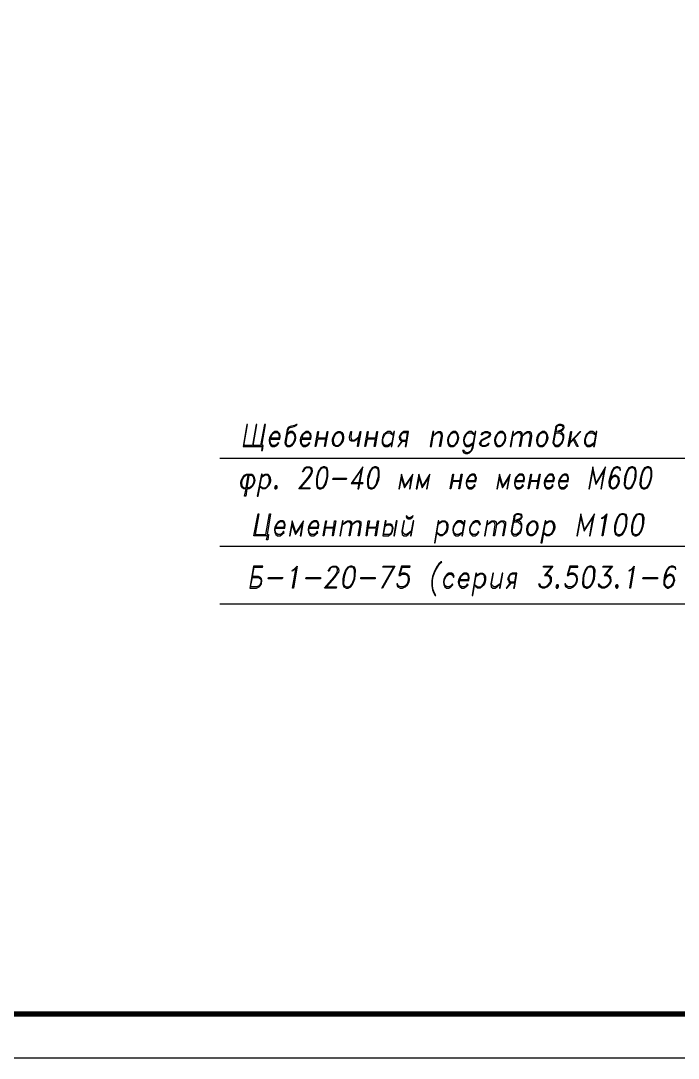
# Model space of a CAD drawing. Header units: millimetres. Extents: x 4241 to 6572, y 870 to 1291.
# Drawn here: x 5439.4 to 5513.9, y 870.7 to 988.3 of the extents above; entities that cross this region are included whole.
import ezdxf
from ezdxf.enums import TextEntityAlignment as Align

# ---------------------------------------------------------------- set-up
doc = ezdxf.new("R2010")
doc.units = ezdxf.units.MM
doc.layers.add('_Штамп_рамка', color=7, linetype='Continuous')
doc.layers.add('PDF _0', color=7, linetype='Continuous')
doc.styles.add('Romans_2.5', font='romans.shx', dxfattribs={"width": 0.75, "height": 2.5})

# ---------------------------------------------------------------- blocks, each defined once
blk = doc.blocks.new('*U779')
blk.add_lwpolyline([(0, 0), (0, 420), (1189, 420), (1189, 0), (0, 0)])
at = {"const_width": 0.6}
blk.add_lwpolyline([(20, 5), (20, 415), (1184, 415), (1184, 5), (20, 5)], dxfattribs=at)
at = {"style": 'Romans_2.5', "width": 0.75}
blk.add_attdef('ФОРМАТ', text='', height=2.5, dxfattribs=at).set_placement((1149, 2.5), align=Align.MIDDLE_LEFT)

msp = doc.modelspace()

# ---------------------------------------------------------------- linework, layer by layer
at = {"layer": 'PDF _0', "lineweight": 25}
for points in [[(5462.0137, 922.1792), (5532.4164, 922.1792), (5532.4164, 965.53), (5533.0091, 966.546), (5533.6018, 965.4877)], [(5469.7609, 942.0342), (5469.9726, 942.1612), (5470.4383, 942.2882), (5470.65, 942.3728), (5470.777, 942.4999), (5470.6923, 942.4999), (5470.4806, 942.3728), (5469.9726, 942.2882), (5469.7609, 942.1612), (5469.6339, 941.9072), (5469.3799, 940.4678), (5469.4222, 940.2561), (5469.5069, 940.1291), (5469.6763, 940.0021), (5469.9726, 940.0021), (5470.1843, 940.1291), (5470.3959, 940.3831), (5470.5653, 940.7218), (5470.6076, 940.9758), (5470.5653, 941.3145), (5470.4383, 941.5685), (5470.2689, 941.6955), (5469.9726, 941.6955), (5469.7609, 941.5685), (5469.6339, 941.4415), (5469.7186, 941.7802), (5469.8456, 942.1612)], [(5500.9193, 942.2882), (5500.6653, 942.3728), (5500.369, 942.3728), (5500.0303, 942.1612)], [(5500.1573, 942.2882), (5500.0726, 941.6955), (5500.369, 941.7802), (5500.6653, 941.9072), (5501.004, 942.1612)], [(5500.877, 942.0342), (5500.9193, 942.1612), (5500.8347, 942.3728)], [(5492.283, 940.1291), (5492.41, 940.3831), (5492.4947, 940.3831), (5492.3677, 940.1291), (5492.0714, 940.0021), (5491.775, 940.0021), (5491.521, 940.1291), (5491.4363, 940.3831), (5491.4787, 940.4678), (5491.6057, 940.7218), (5491.8174, 940.8488), (5492.3254, 941.1028), (5492.537, 941.1875)], [(5491.8597, 941.5685), (5491.6903, 941.3145), (5491.6057, 941.3145), (5491.7327, 941.5685), (5492.0714, 941.6955), (5492.3254, 941.6955), (5492.6217, 941.5685), (5492.664, 941.3145), (5492.537, 941.1028), (5492.3254, 940.9758), (5491.8174, 940.7218), (5491.6057, 940.5948)], [(5492.5794, 941.4415), (5492.3254, 941.5685), (5492.029, 941.5685), (5491.7327, 941.4415)], [(5492.41, 941.1028), (5492.5794, 941.3145), (5492.4947, 941.5685)], [(5502.1047, 940.9758), (5502.6127, 940.0021), (5502.4434, 940.0021), (5502.02, 940.8488)], [(5491.521, 940.2561), (5491.775, 940.1291), (5492.0714, 940.1291), (5492.3677, 940.2561)], [(5491.6903, 940.7218), (5491.5633, 940.4678), (5491.5633, 940.3831), (5491.6057, 940.1291)], [(5462.0137, 938.6897), (5532.4164, 938.6897)], [(5471.0733, 935.3029), (5472.2163, 935.3029), (5472.2163, 935.2183), (5470.9463, 935.2183), (5471.9623, 936.4036), (5472.2163, 936.7423), (5472.3433, 936.9963), (5472.3857, 937.208), (5472.3433, 937.462), (5472.174, 937.589), (5471.8353, 937.589), (5471.6237, 937.462), (5471.4966, 937.208), (5471.4543, 937.1233), (5471.3696, 937.1233), (5471.412, 937.208), (5471.539, 937.462), (5471.6237, 937.589), (5471.8353, 937.716), (5472.2163, 937.716), (5472.3433, 937.589), (5472.428, 937.462), (5472.4703, 937.208), (5472.428, 936.9963), (5472.301, 936.7423), (5472.047, 936.4036), (5471.031, 935.2183)], [(5473.5287, 937.589), (5473.2747, 937.208), (5473.063, 936.6153), (5473.0207, 936.2766), (5473.0207, 935.684), (5473.1054, 935.3029)], [(5474.1214, 937.462), (5473.8674, 937.589), (5473.6981, 937.589), (5473.4017, 937.462)], [(5473.6557, 935.3029), (5473.9097, 935.684), (5474.0791, 936.2766), (5474.1637, 936.6153), (5474.1637, 937.208), (5474.0367, 937.589)], [(5476.9578, 935.811), (5478.0162, 937.335), (5477.6352, 935.2183), (5477.7622, 935.2183), (5478.1855, 937.716), (5476.8732, 935.811), (5478.1855, 935.811), (5478.2279, 935.8956), (5476.9578, 935.8956)], [(5479.3286, 937.589), (5479.0746, 937.208), (5478.9052, 936.6153), (5478.8206, 936.2766), (5478.8206, 935.684), (5478.9052, 935.3029)], [(5479.9213, 937.462), (5479.6673, 937.589), (5479.4979, 937.589), (5479.2016, 937.462)], [(5479.4556, 935.3029), (5479.7096, 935.684), (5479.8789, 936.2766), (5479.9636, 936.6153), (5479.9636, 937.208), (5479.8789, 937.589)], [(5507.2696, 937.589), (5507.3119, 937.335), (5507.3966, 937.335), (5507.3542, 937.589), (5507.1002, 937.716), (5506.9309, 937.716), (5506.6345, 937.589), (5506.4229, 937.208), (5506.2112, 936.6153), (5506.0842, 936.0226), (5506.1265, 935.5569), (5506.2535, 935.3029), (5506.5075, 935.2183), (5506.5922, 935.2183), (5506.8885, 935.3029), (5507.1002, 935.5569), (5507.2272, 935.8956), (5507.2696, 936.0226), (5507.2272, 936.4036), (5507.1002, 936.6153), (5506.8462, 936.7423), (5506.7615, 936.7423), (5506.4652, 936.6153), (5506.2535, 936.4036)], [(5506.7192, 937.589), (5506.5075, 937.208), (5506.2959, 936.6153), (5506.2112, 936.0226), (5506.2112, 935.5569), (5506.4229, 935.3029)], [(5507.3542, 937.462), (5507.1002, 937.589), (5506.9309, 937.589), (5506.6345, 937.462)], [(5508.4126, 937.589), (5508.2009, 937.208), (5507.9892, 936.6153), (5507.9469, 936.2766), (5507.9046, 935.684), (5508.0316, 935.3029)], [(5509.0476, 937.462), (5508.7936, 937.589), (5508.6243, 937.589), (5508.3279, 937.462)], [(5508.5819, 935.3029), (5508.7936, 935.684), (5509.0053, 936.2766), (5509.0476, 936.6153), (5509.09, 937.208), (5508.9629, 937.589)], [(5510.233, 937.589), (5509.979, 937.208), (5509.7673, 936.6153), (5509.725, 936.2766), (5509.6826, 935.684), (5509.8096, 935.3029)], [(5510.8257, 937.462), (5510.5717, 937.589), (5510.4023, 937.589), (5510.106, 937.462)], [(5510.36, 935.3029), (5510.614, 935.684), (5510.7833, 936.2766), (5510.868, 936.6153), (5510.868, 937.208), (5510.741, 937.589)], [(5507.1849, 936.1496), (5507.1002, 936.4883), (5506.8462, 936.6153), (5506.7615, 936.6153), (5506.4652, 936.4883), (5506.2112, 936.1496)], [(5506.6345, 936.6153), (5506.3382, 936.4036), (5506.2112, 936.0226)], [(5506.6769, 935.3029), (5507.0155, 935.5569), (5507.1426, 935.8956), (5507.1849, 936.0226), (5507.1426, 936.4036), (5506.9309, 936.6153)], [(5473.063, 935.4299), (5473.317, 935.3029), (5473.4864, 935.3029), (5473.7827, 935.4299)], [(5478.8629, 935.4299), (5479.1169, 935.3029), (5479.2863, 935.3029), (5479.5826, 935.4299)], [(5506.1688, 935.811), (5506.2535, 935.4299), (5506.5075, 935.3029), (5506.5922, 935.3029), (5506.8885, 935.4299), (5507.1426, 935.811)], [(5507.9469, 935.4299), (5508.2009, 935.3029), (5508.3703, 935.3029), (5508.6666, 935.4299)], [(5509.7673, 935.4299), (5509.979, 935.3029), (5510.1907, 935.3029), (5510.4447, 935.4299)], [(5496.1778, 932.1702), (5495.9238, 932.2972), (5495.6275, 932.2972), (5495.2888, 932.0432)], [(5495.4158, 932.1702), (5495.3311, 931.5775), (5495.6275, 931.7045), (5495.9238, 931.7891), (5496.2625, 932.0432)], [(5496.1355, 931.9162), (5496.1778, 932.0432), (5496.0932, 932.2972)], [(5507.3542, 932.2972), (5507.1002, 931.9162), (5506.8885, 931.3235), (5506.8462, 930.9848), (5506.8039, 930.3921), (5506.9309, 930.0111)], [(5507.9892, 932.1702), (5507.7352, 932.2972), (5507.5236, 932.2972), (5507.2272, 932.1702)], [(5507.5236, 930.0111), (5507.7776, 930.3921), (5507.9892, 930.9848), (5508.0316, 931.3235), (5508.0316, 931.9162), (5507.9046, 932.2972)], [(5509.2593, 932.2972), (5509.0053, 931.9162), (5508.7936, 931.3235), (5508.7513, 930.9848), (5508.7089, 930.3921), (5508.8359, 930.0111)], [(5509.8943, 932.1702), (5509.6403, 932.2972), (5509.4286, 932.2972), (5509.1323, 932.1702)], [(5509.4286, 930.0111), (5509.6826, 930.3921), (5509.8943, 930.9848), (5509.9366, 931.3235), (5509.9366, 931.9162), (5509.8096, 932.2972)], [(5506.8885, 930.1381), (5507.1426, 930.0111), (5507.3119, 930.0111), (5507.6506, 930.1381)], [(5508.7936, 930.1381), (5509.0476, 930.0111), (5509.217, 930.0111), (5509.5556, 930.1381)], [(5462.0137, 928.6987), (5532.4164, 928.6987)], [(5473.9944, 924.0842), (5475.2221, 924.0842), (5475.1798, 923.9572), (5473.8674, 923.9572), (5474.9258, 925.1426), (5475.1798, 925.5236), (5475.3068, 925.7353), (5475.3491, 925.9893), (5475.3068, 926.2433), (5475.1374, 926.328), (5474.7564, 926.328), (5474.5448, 926.2433), (5474.4177, 925.9893), (5474.3754, 925.8623), (5474.2907, 925.8623), (5474.3331, 925.9893), (5474.4601, 926.2433), (5474.5871, 926.328), (5474.7988, 926.455), (5475.1798, 926.455), (5475.3491, 926.328), (5475.3915, 926.2433), (5475.4761, 925.9893), (5475.4338, 925.7353), (5475.2644, 925.5236), (5475.0104, 925.1426), (5473.9521, 923.9572)], [(5476.5768, 926.328), (5476.3228, 925.9893), (5476.1111, 925.3966), (5476.0688, 925.0156), (5476.0265, 924.4229), (5476.1535, 924.0842)], [(5477.2118, 926.2433), (5476.9578, 926.328), (5476.7462, 926.328), (5476.4498, 926.2433)], [(5476.7462, 924.0842), (5477.0002, 924.4229), (5477.2118, 925.0156), (5477.2542, 925.3966), (5477.2542, 925.9893), (5477.1272, 926.328)], [(5481.6993, 926.328), (5480.4716, 926.328), (5480.514, 926.455), (5481.8263, 926.455), (5480.4293, 923.9572), (5480.3446, 923.9572), (5481.7417, 926.455)], [(5483.3081, 924.5499), (5483.054, 924.2112), (5482.7577, 924.0842), (5482.4614, 924.0842), (5482.2074, 924.2112), (5482.1227, 924.4229), (5482.038, 924.4229), (5482.0803, 924.2112), (5482.165, 924.0842), (5482.419, 923.9572), (5482.7154, 923.9572), (5483.0117, 924.0842), (5483.2657, 924.3382), (5483.4351, 924.6769), (5483.4774, 924.9309), (5483.4351, 925.2696), (5483.2657, 925.5236), (5483.0117, 925.6506), (5482.7154, 925.6506), (5482.419, 925.5236), (5482.673, 926.328), (5483.5197, 926.328), (5483.5621, 926.455), (5482.5884, 926.455), (5482.292, 925.3966), (5482.419, 925.3966), (5482.6307, 925.5236), (5483.0117, 925.5236), (5483.2657, 925.3966), (5483.3927, 925.0156)], [(5499.607, 926.328), (5498.6756, 926.328), (5498.6756, 926.455), (5499.734, 926.455), (5498.8873, 925.3966)], [(5499.6493, 926.455), (5498.8026, 925.3966), (5499.0566, 925.3966), (5499.3529, 925.2696), (5499.48, 924.9309)], [(5502.3587, 924.5499), (5502.1047, 924.2112), (5501.8084, 924.0842), (5501.512, 924.0842), (5501.258, 924.2112), (5501.1733, 924.4229), (5501.0887, 924.4229), (5501.131, 924.2112), (5501.2157, 924.0842), (5501.4697, 923.9572), (5501.766, 923.9572), (5502.0624, 924.0842), (5502.3164, 924.3382), (5502.4857, 924.6769), (5502.5281, 924.9309), (5502.4857, 925.2696), (5502.3164, 925.5236), (5502.0624, 925.6506), (5501.766, 925.6506), (5501.4697, 925.5236), (5501.7237, 926.328), (5502.5704, 926.328), (5502.5704, 926.455), (5501.639, 926.455), (5501.3427, 925.3966), (5501.4697, 925.3966), (5501.639, 925.5236), (5502.02, 925.5236), (5502.3164, 925.3966), (5502.4434, 925.0156)], [(5503.7134, 926.328), (5503.4594, 925.9893), (5503.2477, 925.3966), (5503.2054, 925.0156), (5503.2054, 924.4229), (5503.3324, 924.0842)], [(5504.3485, 926.2433), (5504.0944, 926.328), (5503.8828, 926.328), (5503.5864, 926.2433)], [(5503.8828, 924.0842), (5504.1368, 924.4229), (5504.3485, 925.0156), (5504.3908, 925.3966), (5504.3908, 925.9893), (5504.2638, 926.328)], [(5506.3805, 926.328), (5505.4068, 926.328), (5505.4492, 926.455), (5506.5075, 926.455), (5505.6185, 925.3966)], [(5506.3805, 926.455), (5505.5338, 925.3966), (5505.8302, 925.3966), (5506.0842, 925.2696), (5506.2112, 924.9309)], [(5513.5351, 926.328), (5513.5774, 926.1163), (5513.6621, 926.1163), (5513.6198, 926.328), (5513.3658, 926.455), (5513.1541, 926.455), (5512.8577, 926.328), (5512.6037, 925.9893), (5512.3921, 925.3966), (5512.3074, 924.8039), (5512.3074, 924.3382), (5512.4767, 924.0842), (5512.7307, 923.9572), (5512.8154, 923.9572), (5513.1118, 924.0842), (5513.3658, 924.3382), (5513.4928, 924.6769), (5513.5351, 924.8039), (5513.4928, 925.1426), (5513.3658, 925.3966), (5513.0694, 925.5236), (5512.9848, 925.5236), (5512.6884, 925.3966), (5512.4344, 925.1426)], [(5512.9424, 926.328), (5512.6884, 925.9893), (5512.4767, 925.3966), (5512.3921, 924.8039), (5512.3921, 924.3382), (5512.6461, 924.0842)], [(5513.5774, 926.2433), (5513.3234, 926.328), (5513.1541, 926.328), (5512.8154, 926.2433)], [(5483.0964, 925.5236), (5483.3504, 925.2696), (5483.3504, 924.9309), (5483.3081, 924.6769), (5483.1811, 924.3382), (5482.8424, 924.0842)], [(5498.8873, 925.5236), (5499.0989, 925.5236), (5499.3529, 925.3966), (5499.5223, 925.1426), (5499.5223, 924.8039), (5499.5223, 924.6769), (5499.3529, 924.3382), (5499.1413, 924.0842), (5498.8026, 923.9572), (5498.5486, 923.9572), (5498.2522, 924.0842), (5498.2099, 924.2112), (5498.1252, 924.4229), (5498.2522, 924.4229), (5498.2946, 924.2112), (5498.5486, 924.0842), (5498.8449, 924.0842), (5499.1413, 924.2112), (5499.3953, 924.5499)], [(5499.1836, 925.3966), (5499.3953, 925.1426), (5499.4376, 924.8039), (5499.4376, 924.6769), (5499.2683, 924.3382), (5498.9296, 924.0842)], [(5502.147, 925.5236), (5502.4011, 925.2696), (5502.4011, 924.9309), (5502.3587, 924.6769), (5502.2317, 924.3382), (5501.893, 924.0842)], [(5505.6608, 925.5236), (5505.8302, 925.5236), (5506.1265, 925.3966), (5506.2535, 925.1426), (5506.2959, 924.8039), (5506.2959, 924.6769), (5506.1265, 924.3382), (5505.8725, 924.0842), (5505.5762, 923.9572), (5505.2798, 923.9572), (5505.0258, 924.0842), (5504.9411, 924.2112), (5504.8988, 924.4229), (5504.9835, 924.4229), (5505.0681, 924.2112), (5505.3222, 924.0842), (5505.6185, 924.0842), (5505.9148, 924.2112), (5506.1688, 924.5499)], [(5505.9148, 925.3966), (5506.1688, 925.1426), (5506.2112, 924.8039), (5506.1688, 924.6769), (5506.0418, 924.3382), (5505.7032, 924.0842)], [(5512.3497, 924.5499), (5512.4767, 924.2112), (5512.7307, 924.0842), (5512.8577, 924.0842), (5513.1541, 924.2112), (5513.4081, 924.5499)], [(5513.4504, 924.9309), (5513.3234, 925.2696), (5513.0694, 925.3966), (5512.9848, 925.3966), (5512.6461, 925.2696), (5512.3921, 924.9309)], [(5512.8577, 925.3966), (5512.5614, 925.1426), (5512.3921, 924.8039)], [(5512.9424, 924.0842), (5513.2388, 924.3382), (5513.4081, 924.6769), (5513.4504, 924.8039), (5513.4081, 925.1426), (5513.1541, 925.3966)], [(5476.1111, 924.2112), (5476.3652, 924.0842), (5476.5345, 924.0842), (5476.8732, 924.2112)], [(5482.3767, 924.0842), (5482.1227, 924.3382)], [(5498.4639, 924.0842), (5498.2099, 924.3382)], [(5501.4274, 924.0842), (5501.1733, 924.3382)], [(5503.2477, 924.2112), (5503.5018, 924.0842), (5503.7134, 924.0842), (5504.0098, 924.2112)], [(5505.2375, 924.0842), (5504.9835, 924.3382)]]:
    msp.add_lwpolyline(points, dxfattribs=at)
for points in [[(5464.7231, 940.1291), (5465.1464, 942.4999), (5465.0618, 942.4999), (5464.6384, 940.0021), (5466.7975, 940.0021), (5466.7128, 939.5364), (5466.8398, 939.5364), (5466.9245, 940.1291), (5466.7552, 940.1291), (5467.1785, 942.4999), (5467.0515, 942.4999), (5466.6281, 940.1291), (5465.7815, 940.1291), (5466.2048, 942.4999), (5466.1201, 942.4999), (5465.6968, 940.1291)], [(5500.3266, 941.6955), (5500.6653, 941.7802), (5500.877, 941.9072), (5501.004, 942.1612), (5500.9617, 942.3728), (5500.6653, 942.4999), (5500.4113, 942.4999), (5500.1996, 942.3728), (5500.0726, 942.2882), (5499.734, 940.4678), (5499.8186, 940.2561), (5499.9033, 940.1291), (5500.0726, 940.0021), (5500.3266, 940.0021), (5500.5383, 940.1291), (5500.7923, 940.3831), (5500.9193, 940.7218), (5500.9617, 940.9758), (5500.9617, 941.3145), (5500.7923, 941.5685), (5500.623, 941.6955)], [(5467.7289, 940.8488), (5468.7872, 940.8488), (5468.8296, 941.1875), (5468.7872, 941.4415), (5468.7026, 941.5685), (5468.5332, 941.6955), (5468.2369, 941.6955), (5468.0252, 941.5685), (5467.8135, 941.3145), (5467.6442, 940.9758), (5467.6018, 940.7218), (5467.6442, 940.3831), (5467.7712, 940.1291), (5467.9405, 940.0021), (5468.2369, 940.0021), (5468.4485, 940.1291), (5468.7026, 940.3831), (5468.6179, 940.4678), (5468.4909, 940.2561), (5468.2792, 940.1291), (5467.9829, 940.1291), (5467.8135, 940.2561), (5467.7289, 940.3831), (5467.6865, 940.7218)], [(5468.7026, 940.9758), (5468.7449, 941.1875), (5468.7026, 941.4415), (5468.5332, 941.5685), (5468.2369, 941.5685), (5468.0252, 941.4415), (5467.8982, 941.3145), (5467.7289, 940.9758)], [(5469.6339, 941.3145), (5469.4646, 940.4678), (5469.5069, 940.2561), (5469.6763, 940.1291), (5469.9726, 940.1291), (5470.3113, 940.3831), (5470.4806, 940.7218), (5470.5229, 940.9758), (5470.4806, 941.3145), (5470.2266, 941.5685), (5469.9303, 941.5685)], [(5471.2426, 940.8488), (5472.301, 940.8488), (5472.3433, 941.1875), (5472.301, 941.4415), (5472.2163, 941.5685), (5472.047, 941.6955), (5471.793, 941.6955), (5471.5813, 941.5685), (5471.3273, 941.3145), (5471.158, 940.9758), (5471.1156, 940.7218), (5471.158, 940.3831), (5471.3273, 940.1291), (5471.4966, 940.0021), (5471.7507, 940.0021), (5471.9623, 940.1291), (5472.2163, 940.3831), (5472.1317, 940.4678), (5472.0047, 940.2561), (5471.793, 940.1291), (5471.4966, 940.1291), (5471.3273, 940.2561), (5471.2426, 940.3831), (5471.2426, 940.7218)], [(5472.2163, 940.9758), (5472.2587, 941.1875), (5472.2163, 941.4415), (5472.047, 941.5685), (5471.7507, 941.5685), (5471.539, 941.4415), (5471.412, 941.3145), (5471.285, 940.9758)], [(5472.8937, 940.0021), (5472.809, 940.0021), (5473.1054, 941.6955), (5473.19, 941.6955), (5473.063, 940.9758), (5474.0367, 940.9758), (5474.1637, 941.6955), (5474.2484, 941.6955), (5473.9521, 940.0021), (5473.8674, 940.0021), (5473.9944, 940.8488), (5473.063, 940.8488)], [(5475.3915, 941.5685), (5475.1798, 941.4415), (5475.0528, 941.3145), (5474.8834, 940.9758), (5474.8411, 940.7218), (5474.8834, 940.3831), (5474.9681, 940.2561), (5475.1374, 940.1291), (5475.3915, 940.1291), (5475.6031, 940.2561), (5475.7301, 940.3831), (5475.8995, 940.7218), (5475.9418, 940.9758), (5475.8995, 941.3145), (5475.8148, 941.4415), (5475.6455, 941.5685)], [(5477.7622, 941.1028), (5477.4235, 940.7218), (5477.2118, 940.5948), (5476.9155, 940.5948), (5476.7462, 940.7218), (5476.7038, 941.1028), (5476.8308, 941.6955), (5476.9155, 941.6955), (5476.8308, 941.1028), (5476.8732, 940.8488), (5477.0425, 940.7218), (5477.2118, 940.7218), (5477.4235, 940.8488), (5477.7622, 941.1028), (5477.8892, 941.6955), (5477.9739, 941.6955), (5477.6775, 940.0021), (5477.5929, 940.0021)], [(5478.5242, 940.0021), (5478.4396, 940.0021), (5478.7359, 941.6955), (5478.8206, 941.6955), (5478.6936, 940.9758), (5479.6673, 940.9758), (5479.7943, 941.6955), (5479.8789, 941.6955), (5479.5826, 940.0021), (5479.4979, 940.0021), (5479.6249, 940.8488), (5478.6936, 940.8488)], [(5481.4453, 940.3831), (5481.022, 940.1291), (5480.7256, 940.1291), (5480.5563, 940.2561), (5480.514, 940.3831), (5480.4716, 940.7218), (5480.514, 940.9758), (5480.6833, 941.3145), (5480.768, 941.4415), (5480.9796, 941.5685), (5481.276, 941.5685), (5481.6147, 941.3145), (5481.4877, 941.5685), (5481.3183, 941.6955), (5481.022, 941.6955), (5480.8103, 941.5685), (5480.5563, 941.3145), (5480.4293, 940.9758), (5480.387, 940.7218), (5480.387, 940.3831), (5480.5563, 940.1291), (5480.7256, 940.0021), (5481.022, 940.0021), (5481.2337, 940.1291)], [(5481.4877, 940.0021), (5481.784, 941.6955), (5481.6993, 941.6955), (5481.403, 940.0021)], [(5482.7154, 940.5948), (5483.0964, 940.5948), (5483.0117, 940.0021), (5483.0964, 940.0021), (5483.3927, 941.6955), (5482.8424, 941.6955), (5482.6307, 941.5685), (5482.5037, 941.4415), (5482.3767, 941.1875), (5482.3344, 941.1028), (5482.3767, 940.8488), (5482.4614, 940.7218), (5482.6307, 940.5948), (5482.165, 940.0021), (5482.2497, 940.0021)], [(5483.1387, 940.7218), (5483.2657, 941.5685), (5482.8, 941.5685), (5482.5884, 941.4415), (5482.4614, 941.1875), (5482.419, 941.1028), (5482.5037, 940.8488), (5482.673, 940.7218)], [(5485.9752, 940.0021), (5486.2292, 941.6955), (5486.1445, 941.6955), (5485.8481, 940.0021)], [(5486.9912, 940.0021), (5486.9065, 940.0021), (5487.1182, 941.1875), (5487.0759, 941.4415), (5486.9065, 941.5685), (5486.6948, 941.5685), (5486.4832, 941.4415), (5486.1868, 941.1875), (5486.5255, 941.5685), (5486.7372, 941.6955), (5486.9912, 941.6955), (5487.1605, 941.5685), (5487.2029, 941.1875)], [(5488.4306, 941.6955), (5488.2189, 941.5685), (5488.0072, 941.3145), (5487.8379, 940.9758), (5487.7955, 940.7218), (5487.8379, 940.3831), (5487.9649, 940.1291), (5488.1342, 940.0021), (5488.4306, 940.0021), (5488.6422, 940.1291), (5488.8963, 940.3831), (5489.0233, 940.7218), (5489.0656, 940.9758), (5489.0233, 941.3145), (5488.8963, 941.5685), (5488.7269, 941.6955)], [(5488.4306, 941.5685), (5488.2189, 941.4415), (5488.0919, 941.3145), (5487.9226, 940.9758), (5487.8802, 940.7218), (5487.9226, 940.3831), (5488.0072, 940.2561), (5488.1766, 940.1291), (5488.4729, 940.1291), (5488.6846, 940.2561), (5488.7692, 940.3831), (5488.9386, 940.7218), (5488.9809, 940.9758), (5488.9386, 941.3145), (5488.8539, 941.4415), (5488.6846, 941.5685)], [(5489.4889, 939.5364), (5489.6583, 939.2824), (5489.8276, 939.1977), (5490.0816, 939.1977), (5490.2933, 939.2824), (5490.5473, 939.5364), (5490.7166, 939.8751), (5491.013, 941.6955), (5490.9283, 941.6955), (5490.5896, 939.8751), (5490.4626, 939.5364), (5490.3356, 939.4094), (5490.124, 939.2824), (5489.9123, 939.2824), (5489.7429, 939.4094), (5489.7006, 939.5364)], [(5490.6743, 940.3831), (5490.251, 940.1291), (5489.997, 940.1291), (5489.8276, 940.2561), (5489.7429, 940.3831), (5489.7006, 940.7218), (5489.7429, 940.9758), (5489.9123, 941.3145), (5489.997, 941.4415), (5490.2086, 941.5685), (5490.505, 941.5685), (5490.8437, 941.3145), (5490.7166, 941.5685), (5490.5473, 941.6955), (5490.251, 941.6955), (5490.0393, 941.5685), (5489.7853, 941.3145), (5489.6583, 940.9758), (5489.6159, 940.7218), (5489.6583, 940.3831), (5489.7853, 940.1291), (5489.9546, 940.0021), (5490.251, 940.0021), (5490.4626, 940.1291)], [(5493.7648, 941.6955), (5493.5531, 941.5685), (5493.3414, 941.3145), (5493.1721, 940.9758), (5493.1297, 940.7218), (5493.1721, 940.3831), (5493.2991, 940.1291), (5493.4684, 940.0021), (5493.7648, 940.0021), (5493.9764, 940.1291), (5494.2304, 940.3831), (5494.3574, 940.7218), (5494.3998, 940.9758), (5494.3574, 941.3145), (5494.2304, 941.5685), (5494.0611, 941.6955)], [(5493.7648, 941.5685), (5493.5531, 941.4415), (5493.4261, 941.3145), (5493.2567, 940.9758), (5493.2144, 940.7218), (5493.2567, 940.3831), (5493.3414, 940.2561), (5493.5107, 940.1291), (5493.8071, 940.1291), (5494.0188, 940.2561), (5494.1034, 940.3831), (5494.2728, 940.7218), (5494.3151, 940.9758), (5494.2728, 941.3145), (5494.1881, 941.4415), (5494.0188, 941.5685)], [(5494.9925, 940.0021), (5495.2888, 941.6955), (5495.2041, 941.6955), (5494.9078, 940.0021)], [(5496.0508, 940.0021), (5495.9662, 940.0021), (5496.1778, 941.1875), (5496.0932, 941.4415), (5495.9238, 941.5685), (5495.7545, 941.5685), (5495.5428, 941.4415), (5495.2041, 941.1875), (5495.5428, 941.5685), (5495.7545, 941.6955), (5496.0508, 941.6955), (5496.2202, 941.5685), (5496.2625, 941.1875)], [(5497.1092, 940.0021), (5497.0245, 940.0021), (5497.1939, 941.1875), (5497.1515, 941.4415), (5496.9822, 941.5685), (5496.8129, 941.5685), (5496.6012, 941.4415), (5496.2625, 941.1875), (5496.6012, 941.5685), (5496.8129, 941.6955), (5497.1092, 941.6955), (5497.2785, 941.5685), (5497.3209, 941.1875)], [(5498.5486, 941.6955), (5498.3369, 941.5685), (5498.0829, 941.3145), (5497.9136, 940.9758), (5497.8712, 940.7218), (5497.9136, 940.3831), (5498.0829, 940.1291), (5498.2522, 940.0021), (5498.5486, 940.0021), (5498.7603, 940.1291), (5498.9719, 940.3831), (5499.1413, 940.7218), (5499.1836, 940.9758), (5499.1413, 941.3145), (5498.9719, 941.5685), (5498.8026, 941.6955)], [(5498.5063, 941.5685), (5498.2946, 941.4415), (5498.1676, 941.3145), (5498.0406, 940.9758), (5497.9982, 940.7218), (5497.9982, 940.3831), (5498.0829, 940.2561), (5498.2522, 940.1291), (5498.5486, 940.1291), (5498.7603, 940.2561), (5498.8873, 940.3831), (5499.0143, 940.7218), (5499.0566, 940.9758), (5499.0566, 941.3145), (5498.9719, 941.4415), (5498.8026, 941.5685)], [(5500.0303, 941.4415), (5500.115, 941.5685), (5500.496, 941.5685), (5500.6653, 941.4415), (5500.8347, 941.3145), (5500.877, 940.9758), (5500.8347, 940.7218), (5500.6653, 940.3831), (5500.369, 940.1291), (5500.0726, 940.1291), (5499.9033, 940.2561), (5499.861, 940.4678)], [(5501.639, 940.4678), (5502.8244, 941.6955), (5502.9091, 941.6955), (5501.639, 940.3831), (5501.5544, 940.0021), (5501.4697, 940.0021), (5501.766, 941.6955), (5501.8507, 941.6955)], [(5504.3908, 940.3831), (5503.9674, 940.1291), (5503.6711, 940.1291), (5503.5018, 940.2561), (5503.4594, 940.3831), (5503.4171, 940.7218), (5503.4594, 940.9758), (5503.6288, 941.3145), (5503.7134, 941.4415), (5503.9251, 941.5685), (5504.2214, 941.5685), (5504.5601, 941.3145), (5504.4331, 941.5685), (5504.2638, 941.6955), (5503.9674, 941.6955), (5503.7558, 941.5685), (5503.5018, 941.3145), (5503.3748, 940.9758), (5503.3324, 940.7218), (5503.3324, 940.3831), (5503.5018, 940.1291), (5503.6711, 940.0021), (5503.9674, 940.0021), (5504.1791, 940.1291)], [(5504.4331, 940.0021), (5504.7295, 941.6955), (5504.6448, 941.6955), (5504.3485, 940.0021)], [(5473.6981, 937.716), (5473.444, 937.589), (5473.19, 937.208), (5472.9784, 936.6153), (5472.936, 936.2766), (5472.936, 935.684), (5473.0207, 935.3029), (5473.2747, 935.2183), (5473.444, 935.2183), (5473.7404, 935.3029), (5473.9944, 935.684), (5474.1637, 936.2766), (5474.2484, 936.6153), (5474.2484, 937.208), (5474.1637, 937.589), (5473.9097, 937.716)], [(5479.5403, 937.716), (5479.2439, 937.589), (5478.9899, 937.208), (5478.7782, 936.6153), (5478.7359, 936.2766), (5478.7359, 935.684), (5478.8206, 935.3029), (5479.0746, 935.2183), (5479.2439, 935.2183), (5479.5403, 935.3029), (5479.7943, 935.684), (5480.0059, 936.2766), (5480.0483, 936.6153), (5480.0483, 937.208), (5479.9636, 937.589), (5479.7096, 937.716)], [(5505.1528, 935.2183), (5505.2375, 935.2183), (5505.7032, 937.716), (5504.6448, 935.8956), (5504.2638, 937.716), (5503.7981, 935.2183), (5503.8828, 935.2183), (5504.2638, 937.208), (5504.6025, 935.684), (5505.4915, 937.208)], [(5508.6243, 937.716), (5508.3279, 937.589), (5508.1163, 937.208), (5507.9046, 936.6153), (5507.8622, 936.2766), (5507.8199, 935.684), (5507.9469, 935.3029), (5508.2009, 935.2183), (5508.3703, 935.2183), (5508.6666, 935.3029), (5508.8783, 935.684), (5509.09, 936.2766), (5509.1746, 936.6153), (5509.1746, 937.208), (5509.0476, 937.589), (5508.7936, 937.716)], [(5510.4023, 937.716), (5510.106, 937.589), (5509.8943, 937.208), (5509.6826, 936.6153), (5509.6403, 936.2766), (5509.598, 935.684), (5509.725, 935.3029), (5509.979, 935.2183), (5510.1483, 935.2183), (5510.4447, 935.3029), (5510.6987, 935.684), (5510.868, 936.2766), (5510.9527, 936.6153), (5510.9527, 937.208), (5510.8257, 937.589), (5510.614, 937.716)], [(5465.3581, 936.8693), (5465.6121, 936.8693), (5465.7815, 936.7423), (5465.9085, 936.4883), (5465.9508, 936.1496), (5465.9085, 935.8956), (5465.7391, 935.5569), (5465.5274, 935.3029), (5465.3158, 935.2183), (5465.0618, 935.2183), (5464.9348, 934.3716), (5464.8078, 934.3716), (5464.9771, 935.2183), (5464.7231, 935.2183), (5464.5537, 935.3029), (5464.4267, 935.5569), (5464.3844, 935.8956), (5464.4267, 936.1496), (5464.5961, 936.4883), (5464.8078, 936.7423), (5465.0194, 936.8693)], [(5464.9771, 935.3029), (5465.2311, 936.7423), (5464.9771, 936.7423), (5464.6807, 936.4883), (5464.5114, 936.1496), (5464.4691, 935.8956), (5464.5114, 935.5569), (5464.7231, 935.3029)], [(5465.1041, 935.3029), (5465.3158, 936.7423), (5465.6121, 936.7423), (5465.8238, 936.4883), (5465.8661, 936.1496), (5465.8238, 935.8956), (5465.6544, 935.5569), (5465.3581, 935.3029)], [(5466.3318, 934.3716), (5466.7975, 936.8693), (5466.7128, 936.8693), (5466.2471, 934.3716)], [(5466.5435, 935.5569), (5466.8822, 935.3029), (5467.1362, 935.3029), (5467.3478, 935.4299), (5467.4325, 935.5569), (5467.6018, 935.8956), (5467.6442, 936.1496), (5467.6018, 936.4883), (5467.5595, 936.6153), (5467.3902, 936.7423), (5467.1362, 936.7423), (5466.7128, 936.4883), (5466.9245, 936.7423), (5467.1362, 936.8693), (5467.4325, 936.8693), (5467.5595, 936.7423), (5467.6865, 936.4883), (5467.7289, 936.1496), (5467.6865, 935.8956), (5467.5172, 935.5569), (5467.3055, 935.3029), (5467.1362, 935.2183), (5466.8398, 935.2183), (5466.7128, 935.3029)], [(5476.3228, 936.2766), (5474.7988, 936.2766), (5474.8411, 936.4036), (5476.3652, 936.4036)], [(5482.292, 935.2183), (5482.3767, 935.2183), (5482.5884, 936.4036), (5482.927, 935.3029), (5483.6467, 936.4036), (5483.4774, 935.2183), (5483.5621, 935.2183), (5483.8584, 936.8693), (5482.9694, 935.5569), (5482.5884, 936.8693)], [(5484.2394, 935.2183), (5484.3664, 935.2183), (5484.5781, 936.4036), (5484.9168, 935.3029), (5485.6365, 936.4036), (5485.4248, 935.2183), (5485.5095, 935.2183), (5485.8058, 936.8693), (5484.9591, 935.5569), (5484.5358, 936.8693)], [(5488.1766, 935.2183), (5488.0919, 935.2183), (5488.3882, 936.8693), (5488.4729, 936.8693), (5488.3459, 936.1496), (5489.2349, 936.1496), (5489.3619, 936.8693), (5489.4466, 936.8693), (5489.1503, 935.2183), (5489.0656, 935.2183), (5489.2349, 936.0226), (5488.3459, 936.0226)], [(5490.0393, 936.0226), (5491.013, 936.0226), (5491.0977, 936.4036), (5491.013, 936.6153), (5490.9707, 936.7423), (5490.8013, 936.8693), (5490.5473, 936.8693), (5490.3356, 936.7423), (5490.124, 936.4883), (5489.9546, 936.1496), (5489.9123, 935.8956), (5489.9546, 935.5569), (5490.0816, 935.3029), (5490.251, 935.2183), (5490.505, 935.2183), (5490.7166, 935.3029), (5490.9283, 935.5569), (5490.8437, 935.684), (5490.7166, 935.4299), (5490.5473, 935.3029), (5490.251, 935.3029), (5490.124, 935.4299), (5490.0393, 935.5569), (5489.997, 935.8956)], [(5490.9283, 936.1496), (5490.9707, 936.4036), (5490.9283, 936.6153), (5490.8013, 936.7423), (5490.505, 936.7423), (5490.3356, 936.6153), (5490.2086, 936.4883), (5490.0393, 936.1496)], [(5493.3837, 935.2183), (5493.4684, 935.2183), (5493.6801, 936.4036), (5494.0188, 935.3029), (5494.7385, 936.4036), (5494.5268, 935.2183), (5494.6114, 935.2183), (5494.9078, 936.8693), (5494.0611, 935.5569), (5493.6801, 936.8693)], [(5495.4581, 936.0226), (5496.4742, 936.0226), (5496.5165, 936.4036), (5496.4742, 936.6153), (5496.3895, 936.7423), (5496.2625, 936.8693), (5495.9662, 936.8693), (5495.7968, 936.7423), (5495.5428, 936.4883), (5495.4158, 936.1496), (5495.3735, 935.8956), (5495.4158, 935.5569), (5495.5428, 935.3029), (5495.6698, 935.2183), (5495.9662, 935.2183), (5496.1778, 935.3029), (5496.3895, 935.5569), (5496.3048, 935.684), (5496.1778, 935.4299), (5495.9662, 935.3029), (5495.7122, 935.3029), (5495.5428, 935.4299), (5495.5005, 935.5569), (5495.4581, 935.8956)], [(5496.3895, 936.1496), (5496.4318, 936.4036), (5496.3895, 936.6153), (5496.2202, 936.7423), (5495.9662, 936.7423), (5495.7545, 936.6153), (5495.6698, 936.4883), (5495.5005, 936.1496)], [(5497.0245, 935.2183), (5496.9399, 935.2183), (5497.2362, 936.8693), (5497.3209, 936.8693), (5497.1939, 936.1496), (5498.0829, 936.1496), (5498.2099, 936.8693), (5498.2946, 936.8693), (5497.9982, 935.2183), (5497.9136, 935.2183), (5498.0829, 936.0226), (5497.1939, 936.0226)], [(5498.8873, 936.0226), (5499.861, 936.0226), (5499.9033, 936.4036), (5499.861, 936.6153), (5499.8186, 936.7423), (5499.6493, 936.8693), (5499.3953, 936.8693), (5499.1836, 936.7423), (5498.9719, 936.4883), (5498.8026, 936.1496), (5498.7603, 935.8956), (5498.8026, 935.5569), (5498.9296, 935.3029), (5499.0989, 935.2183), (5499.3529, 935.2183), (5499.5646, 935.3029), (5499.7763, 935.5569), (5499.6916, 935.684), (5499.5646, 935.4299), (5499.3529, 935.3029), (5499.0989, 935.3029), (5498.9296, 935.4299), (5498.8873, 935.5569), (5498.8449, 935.8956)], [(5499.7763, 936.1496), (5499.8186, 936.4036), (5499.7763, 936.6153), (5499.607, 936.7423), (5499.3529, 936.7423), (5499.1413, 936.6153), (5499.0566, 936.4883), (5498.8873, 936.1496)], [(5500.496, 936.0226), (5501.4697, 936.0226), (5501.512, 936.4036), (5501.4697, 936.6153), (5501.4274, 936.7423), (5501.258, 936.8693), (5501.004, 936.8693), (5500.7923, 936.7423), (5500.5807, 936.4883), (5500.4113, 936.1496), (5500.369, 935.8956), (5500.4113, 935.5569), (5500.5383, 935.3029), (5500.7077, 935.2183), (5500.9617, 935.2183), (5501.1733, 935.3029), (5501.385, 935.5569), (5501.3003, 935.684), (5501.1733, 935.4299), (5500.9617, 935.3029), (5500.7077, 935.3029), (5500.5383, 935.4299), (5500.496, 935.5569), (5500.4537, 935.8956)], [(5501.385, 936.1496), (5501.4274, 936.4036), (5501.385, 936.6153), (5501.2157, 936.7423), (5500.9617, 936.7423), (5500.75, 936.6153), (5500.6653, 936.4883), (5500.496, 936.1496)], [(5468.3215, 935.5569), (5468.2369, 935.4299), (5468.1945, 935.3029), (5468.2792, 935.2183), (5468.3639, 935.2183), (5468.4909, 935.3029), (5468.4909, 935.4299), (5468.4485, 935.5569)], [(5468.3215, 935.4299), (5468.2792, 935.3029), (5468.4062, 935.3029), (5468.4062, 935.4299)], [(5467.3478, 930.0111), (5467.5172, 930.0111), (5467.4325, 929.4184), (5467.3055, 929.4184), (5467.3902, 929.8841), (5465.8661, 929.8841), (5466.3318, 932.3818), (5466.4165, 932.3818), (5465.9931, 930.0111), (5467.2208, 930.0111), (5467.6442, 932.3818), (5467.7289, 932.3818)], [(5468.3215, 930.7308), (5469.3799, 930.7308), (5469.4222, 931.1118), (5469.3799, 931.3235), (5469.2952, 931.4505), (5469.1259, 931.5775), (5468.8296, 931.5775), (5468.6179, 931.4505), (5468.4062, 931.1965), (5468.2369, 930.8578), (5468.1945, 930.6038), (5468.2369, 930.2651), (5468.3639, 930.0111), (5468.5332, 929.8841), (5468.8296, 929.8841), (5469.0412, 930.0111), (5469.2952, 930.2651), (5469.2106, 930.3921), (5469.0836, 930.1381), (5468.8719, 930.0111), (5468.5755, 930.0111), (5468.4062, 930.1381), (5468.3215, 930.2651), (5468.2792, 930.6038)], [(5469.8879, 929.8841), (5469.9726, 929.8841), (5470.1843, 931.1118), (5470.5653, 930.0111), (5471.3273, 931.1118), (5471.1156, 929.8841), (5471.2003, 929.8841), (5471.4966, 931.5775), (5470.6076, 930.2651), (5470.1843, 931.5775)], [(5472.1317, 930.7308), (5473.19, 930.7308), (5473.2324, 931.1118), (5473.19, 931.3235), (5473.1054, 931.4505), (5472.936, 931.5775), (5472.6397, 931.5775), (5472.428, 931.4505), (5472.2163, 931.1965), (5472.047, 930.8578), (5472.0047, 930.6038), (5472.047, 930.2651), (5472.174, 930.0111), (5472.3433, 929.8841), (5472.6397, 929.8841), (5472.8514, 930.0111), (5473.1054, 930.2651), (5473.0207, 930.3921), (5472.8937, 930.1381), (5472.682, 930.0111), (5472.3857, 930.0111), (5472.2163, 930.1381), (5472.1317, 930.2651), (5472.0893, 930.6038)], [(5473.7827, 929.8841), (5473.6981, 929.8841), (5473.9944, 931.5775), (5474.0791, 931.5775), (5473.9521, 930.8578), (5474.9258, 930.8578), (5475.0104, 931.5775), (5475.1374, 931.5775), (5474.8411, 929.8841), (5474.7564, 929.8841), (5474.8834, 930.7308), (5473.9521, 930.7308)], [(5475.6878, 929.8841), (5475.9841, 931.5775), (5475.8995, 931.5775), (5475.6031, 929.8841)], [(5476.7462, 929.8841), (5476.6615, 929.8841), (5476.8732, 931.1118), (5476.7885, 931.3235), (5476.6192, 931.4505), (5476.4498, 931.4505), (5476.2381, 931.3235), (5475.8995, 931.1118), (5476.2381, 931.4505), (5476.4498, 931.5775), (5476.7462, 931.5775), (5476.9155, 931.4505), (5476.9578, 931.1118)], [(5477.8045, 929.8841), (5477.6775, 929.8841), (5477.8892, 931.1118), (5477.8469, 931.3235), (5477.6775, 931.4505), (5477.4659, 931.4505), (5477.2542, 931.3235), (5476.9578, 931.1118), (5477.2965, 931.4505), (5477.5082, 931.5775), (5477.8045, 931.5775), (5477.9739, 931.4505), (5477.9739, 931.1118)], [(5478.6512, 929.8841), (5478.5666, 929.8841), (5478.8206, 931.5775), (5478.9476, 931.5775), (5478.8206, 930.8578), (5479.7519, 930.8578), (5479.8789, 931.5775), (5479.9636, 931.5775), (5479.7096, 929.8841), (5479.5826, 929.8841), (5479.7519, 930.7308), (5478.7782, 930.7308)], [(5480.7256, 931.5775), (5480.4716, 929.8841), (5481.1066, 929.8841), (5481.3183, 930.0111), (5481.4453, 930.1381), (5481.5723, 930.3921), (5481.657, 930.7308), (5481.5723, 930.9848), (5481.53, 931.1118), (5481.3607, 931.1965), (5480.9796, 931.1965), (5480.768, 931.1118), (5480.8526, 931.5775)], [(5482.0803, 931.5775), (5481.9957, 931.5775), (5481.6993, 929.8841), (5481.784, 929.8841)], [(5483.6891, 930.3921), (5483.3504, 930.1381), (5483.1387, 930.0111), (5482.9694, 930.0111), (5482.8, 930.1381), (5482.7154, 930.3921), (5482.927, 931.5775), (5482.8424, 931.5775), (5482.6307, 930.3921), (5482.673, 930.0111), (5482.8424, 929.8841), (5483.1387, 929.8841), (5483.3504, 930.0111), (5483.6891, 930.3921), (5483.6044, 929.8841), (5483.6891, 929.8841), (5483.9854, 931.5775), (5483.9007, 931.5775)], [(5483.9007, 932.1702), (5483.7737, 932.0432), (5483.5621, 931.9162), (5483.3927, 931.9162), (5483.2234, 932.0432), (5483.1387, 932.1702), (5483.0964, 932.0432), (5483.1811, 931.9162), (5483.3504, 931.7891), (5483.5621, 931.7891), (5483.7737, 931.9162), (5483.8584, 932.0432)], [(5486.3985, 929.0797), (5486.8218, 931.5775), (5486.7372, 931.5775), (5486.3138, 929.0797)], [(5486.6102, 930.2651), (5486.9489, 930.0111), (5487.2452, 930.0111), (5487.4569, 930.1381), (5487.5415, 930.2651), (5487.7109, 930.6038), (5487.7532, 930.8578), (5487.7109, 931.1965), (5487.6685, 931.3235), (5487.4992, 931.4505), (5487.2029, 931.4505), (5486.7795, 931.1965), (5486.9912, 931.4505), (5487.2029, 931.5775), (5487.4992, 931.5775), (5487.6685, 931.4505), (5487.8379, 931.1965), (5487.8379, 930.8578), (5487.7955, 930.6038), (5487.6685, 930.2651), (5487.4145, 930.0111), (5487.2029, 929.8841), (5486.9489, 929.8841), (5486.7795, 930.0111)], [(5489.4466, 930.2651), (5489.0233, 930.0111), (5488.7692, 930.0111), (5488.5999, 930.1381), (5488.5152, 930.2651), (5488.4729, 930.6038), (5488.5152, 930.8578), (5488.6846, 931.1965), (5488.8116, 931.3235), (5489.0233, 931.4505), (5489.2773, 931.4505), (5489.6159, 931.1965), (5489.4889, 931.4505), (5489.3196, 931.5775), (5489.0233, 931.5775), (5488.8116, 931.4505), (5488.5999, 931.1965), (5488.4306, 930.8578), (5488.3882, 930.6038), (5488.4306, 930.2651), (5488.5576, 930.0111), (5488.7269, 929.8841), (5489.0233, 929.8841), (5489.2349, 930.0111)], [(5489.4889, 929.8841), (5489.7853, 931.5775), (5489.7006, 931.5775), (5489.4043, 929.8841)], [(5491.3517, 930.2651), (5491.3093, 930.3921), (5491.14, 930.1381), (5490.9283, 930.0111), (5490.6743, 930.0111), (5490.505, 930.1381), (5490.4203, 930.2651), (5490.378, 930.6038), (5490.4203, 930.8578), (5490.5896, 931.1965), (5490.7166, 931.3235), (5490.9283, 931.4505), (5491.1823, 931.4505), (5491.3517, 931.3235), (5491.4363, 931.1118), (5491.521, 931.1965), (5491.394, 931.4505), (5491.2247, 931.5775), (5490.9283, 931.5775), (5490.7166, 931.4505), (5490.505, 931.1965), (5490.3356, 930.8578), (5490.2933, 930.6038), (5490.3356, 930.2651), (5490.4626, 930.0111), (5490.632, 929.8841), (5490.9283, 929.8841), (5491.14, 930.0111)], [(5492.0714, 929.8841), (5492.3677, 931.5775), (5492.283, 931.5775), (5491.9867, 929.8841)], [(5493.1297, 929.8841), (5493.0027, 929.8841), (5493.2144, 931.1118), (5493.1721, 931.3235), (5493.0027, 931.4505), (5492.8334, 931.4505), (5492.6217, 931.3235), (5492.283, 931.1118), (5492.6217, 931.4505), (5492.8334, 931.5775), (5493.1297, 931.5775), (5493.2991, 931.4505), (5493.3414, 931.1118)], [(5494.1458, 929.8841), (5494.0611, 929.8841), (5494.2728, 931.1118), (5494.2304, 931.3235), (5494.0611, 931.4505), (5493.8494, 931.4505), (5493.6377, 931.3235), (5493.3414, 931.1118), (5493.6801, 931.4505), (5493.8918, 931.5775), (5494.1881, 931.5775), (5494.3574, 931.4505), (5494.3574, 931.1118)], [(5495.5851, 931.5775), (5495.9238, 931.7045), (5496.1355, 931.7891), (5496.2625, 932.0432), (5496.2202, 932.2972), (5495.9238, 932.3818), (5495.6698, 932.3818), (5495.4581, 932.2972), (5495.3311, 932.1702), (5494.9925, 930.3921), (5495.0771, 930.1381), (5495.1195, 930.0111), (5495.2888, 929.8841), (5495.5851, 929.8841), (5495.7968, 930.0111), (5496.0508, 930.2651), (5496.1778, 930.6038), (5496.2202, 930.8578), (5496.2202, 931.1965), (5496.0508, 931.4505), (5495.8815, 931.5775)], [(5498.5063, 929.0797), (5498.9296, 931.5775), (5498.8449, 931.5775), (5498.3792, 929.0797)], [(5498.7179, 930.2651), (5499.0566, 930.0111), (5499.3106, 930.0111), (5499.5223, 930.1381), (5499.6493, 930.2651), (5499.8186, 930.6038), (5499.861, 930.8578), (5499.8186, 931.1965), (5499.734, 931.3235), (5499.5646, 931.4505), (5499.3106, 931.4505), (5498.8873, 931.1965), (5499.0989, 931.4505), (5499.3106, 931.5775), (5499.607, 931.5775), (5499.7763, 931.4505), (5499.9033, 931.1965), (5499.9456, 930.8578), (5499.9033, 930.6038), (5499.734, 930.2651), (5499.5223, 930.0111), (5499.3106, 929.8841), (5499.0143, 929.8841), (5498.8449, 930.0111)], [(5503.8828, 929.8841), (5503.9674, 929.8841), (5504.4331, 932.3818), (5503.3324, 930.6038), (5502.9091, 932.3818), (5502.4434, 929.8841), (5502.5281, 929.8841), (5502.9091, 931.9162), (5503.2901, 930.3921), (5504.2214, 931.9162)], [(5505.4068, 929.8841), (5505.3222, 929.8841), (5505.7032, 932.1702), (5505.4915, 931.9162), (5505.2798, 931.7891), (5505.2798, 931.9162), (5505.4915, 932.0432), (5505.8302, 932.3818)], [(5507.5659, 932.3818), (5507.2696, 932.2972), (5507.0155, 931.9162), (5506.8039, 931.3235), (5506.7192, 930.9848), (5506.7192, 930.3921), (5506.8462, 930.0111), (5507.1002, 929.8841), (5507.3119, 929.8841), (5507.6082, 930.0111), (5507.8622, 930.3921), (5508.0739, 930.9848), (5508.1163, 931.3235), (5508.1586, 931.9162), (5508.0316, 932.2972), (5507.7352, 932.3818)], [(5509.471, 932.3818), (5509.1746, 932.2972), (5508.9206, 931.9162), (5508.7089, 931.3235), (5508.6243, 930.9848), (5508.6243, 930.3921), (5508.7513, 930.0111), (5509.0053, 929.8841), (5509.217, 929.8841), (5509.5133, 930.0111), (5509.7673, 930.3921), (5509.979, 930.9848), (5510.0213, 931.3235), (5510.0637, 931.9162), (5509.9366, 932.2972), (5509.6403, 932.3818)], [(5469.2952, 930.8578), (5469.3376, 931.1118), (5469.2952, 931.3235), (5469.1259, 931.4505), (5468.8296, 931.4505), (5468.6179, 931.3235), (5468.4909, 931.1965), (5468.3215, 930.8578)], [(5473.1054, 930.8578), (5473.1477, 931.1118), (5473.1054, 931.3235), (5472.936, 931.4505), (5472.6397, 931.4505), (5472.428, 931.3235), (5472.301, 931.1965), (5472.1317, 930.8578)], [(5480.7256, 930.9848), (5480.9373, 931.1118), (5481.3183, 931.1118), (5481.4877, 930.9848), (5481.53, 930.7308), (5481.4877, 930.3921), (5481.3607, 930.1381), (5481.149, 930.0111), (5480.5563, 930.0111)], [(5495.2888, 931.3235), (5495.3735, 931.4505), (5495.7545, 931.4505), (5495.9238, 931.3235), (5496.0932, 931.1965), (5496.1355, 930.8578), (5496.0932, 930.6038), (5495.9238, 930.2651), (5495.6275, 930.0111), (5495.3311, 930.0111), (5495.1618, 930.1381), (5495.1195, 930.3921)], [(5497.4055, 931.4505), (5497.1939, 931.3235), (5497.0669, 931.1965), (5496.8975, 930.8578), (5496.8552, 930.6038), (5496.8975, 930.2651), (5496.9822, 930.1381), (5497.1515, 930.0111), (5497.4055, 930.0111), (5497.6172, 930.1381), (5497.7442, 930.2651), (5497.9136, 930.6038), (5497.9559, 930.8578), (5497.9136, 931.1965), (5497.8289, 931.3235), (5497.6596, 931.4505)], [(5486.4832, 923.1105), (5486.3138, 923.3645), (5486.1868, 923.7455), (5486.1022, 924.2112), (5486.1022, 924.8039), (5486.1868, 925.2696), (5486.3985, 925.8623), (5486.6525, 926.328), (5486.9065, 926.709), (5487.1605, 926.9206), (5487.0759, 926.9206), (5486.8218, 926.709), (5486.5678, 926.328), (5486.3138, 925.8623), (5486.1022, 925.2696), (5486.0175, 924.8039), (5486.0175, 924.2112), (5486.1022, 923.7455), (5486.2292, 923.3645), (5486.3985, 923.1105)], [(5465.9085, 926.328), (5466.8398, 926.328), (5466.8822, 926.455), (5465.8238, 926.455), (5465.4004, 923.9572), (5466.1625, 923.9572), (5466.4588, 924.0842), (5466.5858, 924.2112), (5466.7128, 924.4229), (5466.7552, 924.8039), (5466.7128, 925.0156), (5466.6281, 925.1426), (5466.3741, 925.2696), (5465.6968, 925.2696)], [(5470.3536, 923.9572), (5470.2266, 923.9572), (5470.65, 926.2433), (5470.3959, 925.9893), (5470.1843, 925.8623), (5470.2266, 925.9893), (5470.4383, 926.1163), (5470.777, 926.455)], [(5476.7885, 926.455), (5476.4922, 926.328), (5476.2381, 925.9893), (5476.0265, 925.3966), (5475.9418, 925.0156), (5475.9418, 924.4229), (5476.0688, 924.0842), (5476.3228, 923.9572), (5476.5345, 923.9572), (5476.8308, 924.0842), (5477.0848, 924.4229), (5477.2965, 925.0156), (5477.3389, 925.3966), (5477.3812, 925.9893), (5477.2542, 926.328), (5476.9578, 926.455)], [(5503.9251, 926.455), (5503.6288, 926.328), (5503.3748, 925.9893), (5503.1631, 925.3966), (5503.1207, 925.0156), (5503.0784, 924.4229), (5503.2054, 924.0842), (5503.5018, 923.9572), (5503.6711, 923.9572), (5503.9674, 924.0842), (5504.2214, 924.4229), (5504.4331, 925.0156), (5504.4755, 925.3966), (5504.5178, 925.9893), (5504.3908, 926.328), (5504.0944, 926.455)], [(5508.5396, 923.9572), (5508.4549, 923.9572), (5508.8359, 926.2433), (5508.5819, 925.9893), (5508.3703, 925.8623), (5508.4126, 925.9893), (5508.6243, 926.1163), (5508.9629, 926.455)], [(5465.6968, 925.1426), (5466.3741, 925.1426), (5466.6281, 925.0156), (5466.6705, 924.8039), (5466.6281, 924.4229), (5466.4588, 924.2112), (5466.1625, 924.0842), (5465.4851, 924.0842)], [(5469.0836, 925.0156), (5467.4748, 925.0156), (5467.5172, 925.1426), (5469.1259, 925.1426)], [(5473.4017, 925.0156), (5471.7507, 925.0156), (5471.793, 925.1426), (5473.4017, 925.1426)], [(5479.5826, 925.0156), (5477.9739, 925.0156), (5477.9739, 925.1426), (5479.5826, 925.1426)], [(5488.3882, 924.3382), (5488.3459, 924.4229), (5488.1766, 924.2112), (5487.9649, 924.0842), (5487.7109, 924.0842), (5487.5415, 924.2112), (5487.4569, 924.3382), (5487.4145, 924.6769), (5487.4569, 924.9309), (5487.6262, 925.2696), (5487.7532, 925.3966), (5487.9649, 925.5236), (5488.2189, 925.5236), (5488.3882, 925.3966), (5488.4729, 925.1426), (5488.5576, 925.2696), (5488.4306, 925.5236), (5488.2612, 925.6506), (5487.9649, 925.6506), (5487.7532, 925.5236), (5487.5415, 925.2696), (5487.3722, 924.9309), (5487.3299, 924.6769), (5487.3722, 924.3382), (5487.4992, 924.0842), (5487.6685, 923.9572), (5487.9649, 923.9572), (5488.1766, 924.0842)], [(5489.1503, 924.8039), (5490.2086, 924.8039), (5490.251, 925.1426), (5490.2086, 925.3966), (5490.124, 925.5236), (5489.9546, 925.6506), (5489.7006, 925.6506), (5489.4889, 925.5236), (5489.2349, 925.2696), (5489.0656, 924.9309), (5489.0233, 924.6769), (5489.0656, 924.3382), (5489.2349, 924.0842), (5489.4043, 923.9572), (5489.6583, 923.9572), (5489.87, 924.0842), (5490.124, 924.3382), (5490.0393, 924.4229), (5489.9123, 924.2112), (5489.7006, 924.0842), (5489.4043, 924.0842), (5489.2349, 924.2112), (5489.1503, 924.3382), (5489.1503, 924.6769)], [(5490.124, 924.9309), (5490.1663, 925.1426), (5490.124, 925.3966), (5489.9546, 925.5236), (5489.6583, 925.5236), (5489.4466, 925.3966), (5489.3196, 925.2696), (5489.1926, 924.9309)], [(5490.6743, 923.1105), (5491.0977, 925.6506), (5491.013, 925.6506), (5490.5896, 923.1105)], [(5490.886, 924.3382), (5491.2247, 924.0842), (5491.521, 924.0842), (5491.7327, 924.2112), (5491.8174, 924.3382), (5491.9867, 924.6769), (5492.029, 924.9309), (5491.9867, 925.2696), (5491.9444, 925.3966), (5491.775, 925.5236), (5491.4787, 925.5236), (5491.0553, 925.2696), (5491.267, 925.5236), (5491.4787, 925.6506), (5491.775, 925.6506), (5491.9444, 925.5236), (5492.1137, 925.2696), (5492.1137, 924.9309), (5492.0714, 924.6769), (5491.9444, 924.3382), (5491.6903, 924.0842), (5491.4787, 923.9572), (5491.1823, 923.9572), (5491.013, 924.0842)], [(5493.7648, 924.4229), (5493.4261, 924.2112), (5493.2144, 924.0842), (5493.0451, 924.0842), (5492.8757, 924.2112), (5492.7911, 924.4229), (5493.0027, 925.6506), (5492.9181, 925.6506), (5492.7064, 924.4229), (5492.7487, 924.0842), (5492.9181, 923.9572), (5493.2144, 923.9572), (5493.4261, 924.0842), (5493.7648, 924.4229), (5493.6801, 923.9572), (5493.7648, 923.9572), (5494.0611, 925.6506), (5493.9764, 925.6506)], [(5495.0348, 924.5499), (5495.4158, 924.5499), (5495.2888, 923.9572), (5495.3735, 923.9572), (5495.6698, 925.6506), (5495.1195, 925.6506), (5494.9078, 925.5236), (5494.7808, 925.3966), (5494.6538, 925.1426), (5494.6114, 925.0156), (5494.6961, 924.8039), (5494.7385, 924.6769), (5494.9078, 924.5499), (5494.4421, 923.9572), (5494.5268, 923.9572)], [(5495.4158, 924.6769), (5495.5851, 925.5236), (5495.0771, 925.5236), (5494.8655, 925.3966), (5494.7385, 925.1426), (5494.7385, 925.0156), (5494.7808, 924.8039), (5494.9501, 924.6769)], [(5511.5877, 925.0156), (5509.9366, 925.0156), (5509.979, 925.1426), (5511.5877, 925.1426)], [(5500.1996, 924.3382), (5500.115, 924.2112), (5500.0726, 924.0842), (5500.1573, 923.9572), (5500.242, 923.9572), (5500.369, 924.0842), (5500.369, 924.2112), (5500.3266, 924.3382)], [(5500.1996, 924.2112), (5500.1573, 924.0842), (5500.2843, 924.0842), (5500.2843, 924.2112)], [(5506.9732, 924.3382), (5506.8462, 924.2112), (5506.8462, 924.0842), (5506.9309, 923.9572), (5507.0155, 923.9572), (5507.1426, 924.0842), (5507.1426, 924.2112), (5507.0579, 924.3382)], [(5506.9732, 924.2112), (5506.9309, 924.0842), (5507.0155, 924.0842), (5507.0579, 924.2112)]]:
    msp.add_lwpolyline(points, close=True, dxfattribs=at)
for centre, start_param, end_param in [((5475.3914, 940.8544), 0.4649026339519948, 6.748087941131581), ((5497.4055, 930.7363), 0.4649026692540366, 6.748087976433623)]:
    msp.add_ellipse(centre, major_axis=(0.2863, 0.8441), ratio=0.67591502, start_param=start_param, end_param=end_param, dxfattribs=at)

# ---------------------------------------------------------------- block references
at = {"layer": '_Штамп_рамка'}
msp.add_blockref('*U779', (4819.0524, 870.6532), dxfattribs=at)

doc.saveas('drawing.dxf')
